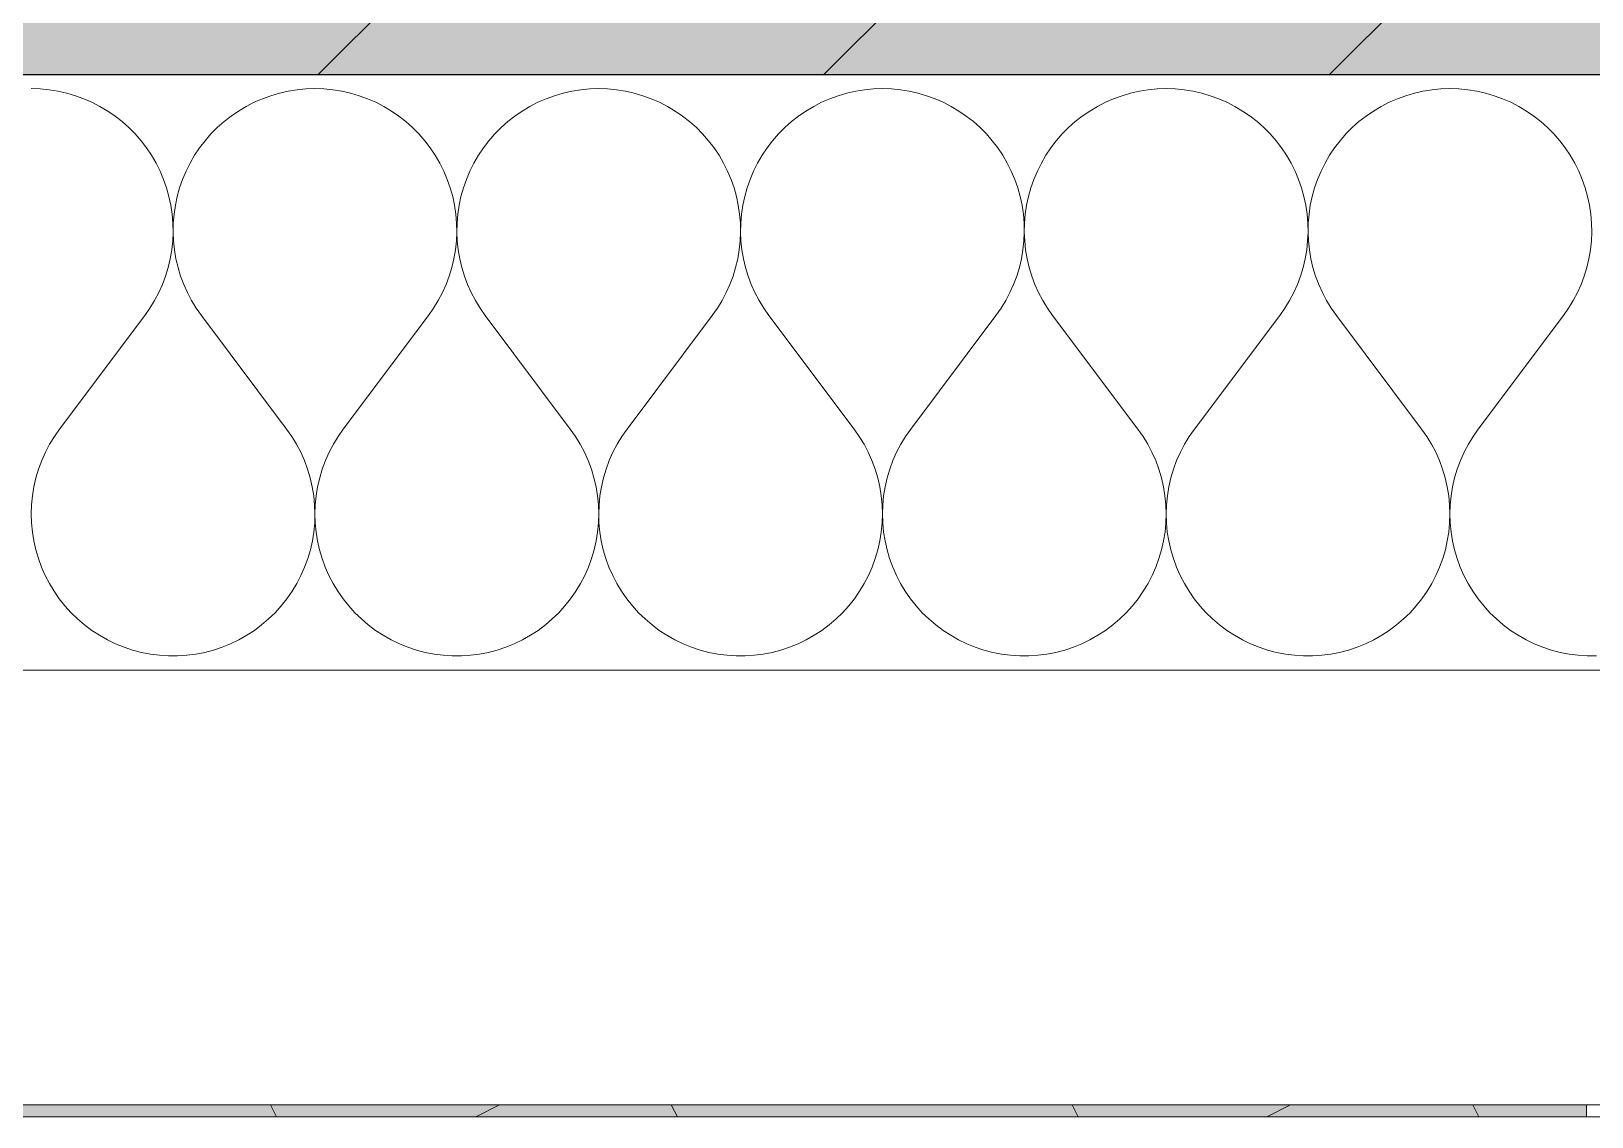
# Model space of a CAD drawing. Header units: metres. Extents: x 101 to 346, y 66 to 213.
# Drawn here: x 125.003 to 125.527, y 84.577 to 84.941 of the extents above; entities that cross this region are included whole.
import ezdxf

# ---------------------------------------------------------------- set-up
doc = ezdxf.new("R2010")
doc.units = ezdxf.units.M
doc.header["$MEASUREMENT"] = 0
doc.linetypes.add('Wipeout_Contour', pattern=[1, 0, -1])
for name, color, linetype in [('10  Fassade', 7, 'Continuous'), ('10  Fassade_Deckschraffur', 7, 'Continuous'), ('10  Fassade_Schnittschraffur', 7, 'Continuous'), ('10  Treppen + Rampen', 7, 'Continuous'), ('10  Wand Massiv', 7, 'Continuous'), ('10  Wand Massiv_Schnittschraffur', 7, 'Continuous')]:
    doc.layers.add(name, color=color, linetype=linetype)

# ---------------------------------------------------------------- blocks, each defined once
blk = doc.blocks.new('*X11', base_point=(96.21547, 47.27398))
at = {"layer": '10  Wand Massiv_Schnittschraffur', "color": 98, "linetype": 'Continuous', "lineweight": 13, "ltscale": 1000, "true_color": 0x000100}
for p, q in [((125.00582, 84.92203), (125.00281, 84.92213)), ((125.00882, 84.92175), (125.00582, 84.92203)), ((125.01179, 84.92127), (125.00882, 84.92175)), ((125.01473, 84.92061), (125.01179, 84.92127)), ((125.01762, 84.91977), (125.01473, 84.92061)), ((125.08612, 84.92061), (125.08323, 84.91977)), ((125.08906, 84.92127), (125.08612, 84.92061)), ((125.09204, 84.92175), (125.08906, 84.92127)), ((125.09504, 84.92203), (125.09204, 84.92175)), ((125.09805, 84.92213), (125.09504, 84.92203)), ((125.10106, 84.92203), (125.09805, 84.92213)), ((125.10406, 84.92175), (125.10106, 84.92203)), ((125.10703, 84.92127), (125.10406, 84.92175)), ((125.10997, 84.92061), (125.10703, 84.92127)), ((125.11286, 84.91977), (125.10997, 84.92061)), ((125.18136, 84.92061), (125.17847, 84.91977)), ((125.1843, 84.92127), (125.18136, 84.92061)), ((125.18727, 84.92175), (125.1843, 84.92127)), ((125.19027, 84.92203), (125.18727, 84.92175)), ((125.19328, 84.92213), (125.19027, 84.92203)), ((125.19629, 84.92203), (125.19328, 84.92213)), ((125.19929, 84.92175), (125.19629, 84.92203)), ((125.20227, 84.92127), (125.19929, 84.92175)), ((125.20521, 84.92061), (125.20227, 84.92127)), ((125.2081, 84.91977), (125.20521, 84.92061)), ((125.2766, 84.92061), (125.27371, 84.91977)), ((125.27954, 84.92127), (125.2766, 84.92061)), ((125.28251, 84.92175), (125.27954, 84.92127)), ((125.28551, 84.92203), (125.28251, 84.92175)), ((125.28852, 84.92213), (125.28551, 84.92203)), ((125.29153, 84.92203), (125.28852, 84.92213)), ((125.29453, 84.92175), (125.29153, 84.92203)), ((125.29751, 84.92127), (125.29453, 84.92175)), ((125.30044, 84.92061), (125.29751, 84.92127)), ((125.30334, 84.91977), (125.30044, 84.92061)), ((125.37184, 84.92061), (125.36895, 84.91977)), ((125.37478, 84.92127), (125.37184, 84.92061)), ((125.37775, 84.92175), (125.37478, 84.92127)), ((125.38075, 84.92203), (125.37775, 84.92175)), ((125.38376, 84.92213), (125.38075, 84.92203)), ((125.38677, 84.92203), (125.38376, 84.92213)), ((125.38977, 84.92175), (125.38677, 84.92203)), ((125.39274, 84.92127), (125.38977, 84.92175)), ((125.39568, 84.92061), (125.39274, 84.92127)), ((125.39857, 84.91977), (125.39568, 84.92061)), ((125.46708, 84.92061), (125.46418, 84.91977)), ((125.47001, 84.92127), (125.46708, 84.92061)), ((125.47299, 84.92175), (125.47001, 84.92127)), ((125.47599, 84.92203), (125.47299, 84.92175)), ((125.479, 84.92213), (125.47599, 84.92203)), ((125.48201, 84.92203), (125.479, 84.92213)), ((125.48501, 84.92175), (125.48201, 84.92203)), ((125.48798, 84.92127), (125.48501, 84.92175)), ((125.49092, 84.92061), (125.48798, 84.92127)), ((125.49381, 84.91977), (125.49092, 84.92061)), ((125.02045, 84.91874), (125.01762, 84.91977)), ((125.02321, 84.91754), (125.02045, 84.91874)), ((125.02589, 84.91616), (125.02321, 84.91754)), ((125.02848, 84.91462), (125.02589, 84.91616)), ((125.07496, 84.91616), (125.07237, 84.91462)), ((125.07764, 84.91754), (125.07496, 84.91616)), ((125.0804, 84.91874), (125.07764, 84.91754)), ((125.08323, 84.91977), (125.0804, 84.91874)), ((125.11569, 84.91874), (125.11286, 84.91977)), ((125.11845, 84.91754), (125.11569, 84.91874)), ((125.12113, 84.91616), (125.11845, 84.91754)), ((125.12372, 84.91462), (125.12113, 84.91616)), ((125.1702, 84.91616), (125.16761, 84.91462)), ((125.17288, 84.91754), (125.1702, 84.91616)), ((125.17564, 84.91874), (125.17288, 84.91754)), ((125.17847, 84.91977), (125.17564, 84.91874)), ((125.21093, 84.91874), (125.2081, 84.91977)), ((125.21369, 84.91754), (125.21093, 84.91874)), ((125.21637, 84.91616), (125.21369, 84.91754)), ((125.21896, 84.91462), (125.21637, 84.91616)), ((125.26544, 84.91616), (125.26285, 84.91462)), ((125.26812, 84.91754), (125.26544, 84.91616)), ((125.27088, 84.91874), (125.26812, 84.91754)), ((125.27371, 84.91977), (125.27088, 84.91874)), ((125.30617, 84.91874), (125.30334, 84.91977)), ((125.30893, 84.91754), (125.30617, 84.91874)), ((125.31161, 84.91616), (125.30893, 84.91754)), ((125.31419, 84.91462), (125.31161, 84.91616)), ((125.36067, 84.91616), (125.35809, 84.91462)), ((125.36335, 84.91754), (125.36067, 84.91616)), ((125.36612, 84.91874), (125.36335, 84.91754)), ((125.36895, 84.91977), (125.36612, 84.91874)), ((125.40141, 84.91874), (125.39857, 84.91977)), ((125.40417, 84.91754), (125.40141, 84.91874)), ((125.40685, 84.91616), (125.40417, 84.91754)), ((125.40943, 84.91462), (125.40685, 84.91616)), ((125.45591, 84.91616), (125.45333, 84.91462)), ((125.45859, 84.91754), (125.45591, 84.91616)), ((125.46135, 84.91874), (125.45859, 84.91754)), ((125.46418, 84.91977), (125.46135, 84.91874)), ((125.49664, 84.91874), (125.49381, 84.91977)), ((125.4994, 84.91754), (125.49664, 84.91874)), ((125.50208, 84.91616), (125.4994, 84.91754)), ((125.50467, 84.91462), (125.50208, 84.91616)), ((125.03096, 84.91291), (125.02848, 84.91462)), ((125.03334, 84.91106), (125.03096, 84.91291)), ((125.03559, 84.90905), (125.03334, 84.91106)), ((125.06752, 84.91106), (125.06527, 84.90905)), ((125.06989, 84.91291), (125.06752, 84.91106)), ((125.07237, 84.91462), (125.06989, 84.91291)), ((125.1262, 84.91291), (125.12372, 84.91462)), ((125.12857, 84.91106), (125.1262, 84.91291)), ((125.13082, 84.90905), (125.12857, 84.91106)), ((125.16276, 84.91106), (125.16051, 84.90905)), ((125.16513, 84.91291), (125.16276, 84.91106)), ((125.16761, 84.91462), (125.16513, 84.91291)), ((125.22144, 84.91291), (125.21896, 84.91462)), ((125.22381, 84.91106), (125.22144, 84.91291)), ((125.22606, 84.90905), (125.22381, 84.91106)), ((125.25799, 84.91106), (125.25574, 84.90905)), ((125.26037, 84.91291), (125.25799, 84.91106)), ((125.26285, 84.91462), (125.26037, 84.91291)), ((125.31668, 84.91291), (125.31419, 84.91462)), ((125.31905, 84.91106), (125.31668, 84.91291)), ((125.3213, 84.90905), (125.31905, 84.91106)), ((125.35323, 84.91106), (125.35098, 84.90905)), ((125.3556, 84.91291), (125.35323, 84.91106)), ((125.35809, 84.91462), (125.3556, 84.91291)), ((125.41192, 84.91291), (125.40943, 84.91462)), ((125.41429, 84.91106), (125.41192, 84.91291)), ((125.41654, 84.90905), (125.41429, 84.91106)), ((125.44847, 84.91106), (125.44622, 84.90905)), ((125.45084, 84.91291), (125.44847, 84.91106)), ((125.45333, 84.91462), (125.45084, 84.91291)), ((125.50715, 84.91291), (125.50467, 84.91462)), ((125.50953, 84.91106), (125.50715, 84.91291)), ((125.51178, 84.90905), (125.50953, 84.91106)), ((125.0377, 84.90691), (125.03559, 84.90905)), ((125.03968, 84.90464), (125.0377, 84.90691)), ((125.04151, 84.90225), (125.03968, 84.90464)), ((125.06117, 84.90464), (125.05934, 84.90225)), ((125.06315, 84.90691), (125.06117, 84.90464)), ((125.06527, 84.90905), (125.06315, 84.90691)), ((125.13294, 84.90691), (125.13082, 84.90905)), ((125.13492, 84.90464), (125.13294, 84.90691)), ((125.13675, 84.90225), (125.13492, 84.90464)), ((125.15641, 84.90464), (125.15458, 84.90225)), ((125.15839, 84.90691), (125.15641, 84.90464)), ((125.16051, 84.90905), (125.15839, 84.90691)), ((125.22818, 84.90691), (125.22606, 84.90905)), ((125.23016, 84.90464), (125.22818, 84.90691)), ((125.23199, 84.90225), (125.23016, 84.90464)), ((125.25165, 84.90464), (125.24982, 84.90225)), ((125.25363, 84.90691), (125.25165, 84.90464)), ((125.25574, 84.90905), (125.25363, 84.90691)), ((125.32342, 84.90691), (125.3213, 84.90905)), ((125.3254, 84.90464), (125.32342, 84.90691)), ((125.32723, 84.90225), (125.3254, 84.90464)), ((125.34689, 84.90464), (125.34505, 84.90225)), ((125.34886, 84.90691), (125.34689, 84.90464)), ((125.35098, 84.90905), (125.34886, 84.90691)), ((125.41866, 84.90691), (125.41654, 84.90905)), ((125.42063, 84.90464), (125.41866, 84.90691)), ((125.42247, 84.90225), (125.42063, 84.90464)), ((125.44212, 84.90464), (125.44029, 84.90225)), ((125.4441, 84.90691), (125.44212, 84.90464)), ((125.44622, 84.90905), (125.4441, 84.90691)), ((125.51389, 84.90691), (125.51178, 84.90905)), ((125.51587, 84.90464), (125.51389, 84.90691)), ((125.5177, 84.90225), (125.51587, 84.90464)), ((125.04319, 84.89975), (125.04151, 84.90225)), ((125.0447, 84.89714), (125.04319, 84.89975)), ((125.05766, 84.89975), (125.05615, 84.89714)), ((125.05934, 84.90225), (125.05766, 84.89975)), ((125.13843, 84.89975), (125.13675, 84.90225)), ((125.13994, 84.89714), (125.13843, 84.89975)), ((125.1529, 84.89975), (125.15139, 84.89714)), ((125.15458, 84.90225), (125.1529, 84.89975)), ((125.23367, 84.89975), (125.23199, 84.90225)), ((125.23518, 84.89714), (125.23367, 84.89975)), ((125.24814, 84.89975), (125.24663, 84.89714)), ((125.24982, 84.90225), (125.24814, 84.89975)), ((125.3289, 84.89975), (125.32723, 84.90225)), ((125.33042, 84.89714), (125.3289, 84.89975)), ((125.34338, 84.89975), (125.34186, 84.89714)), ((125.34505, 84.90225), (125.34338, 84.89975)), ((125.42414, 84.89975), (125.42247, 84.90225)), ((125.42566, 84.89714), (125.42414, 84.89975)), ((125.43862, 84.89975), (125.4371, 84.89714)), ((125.44029, 84.90225), (125.43862, 84.89975)), ((125.51938, 84.89975), (125.5177, 84.90225)), ((125.5209, 84.89714), (125.51938, 84.89975)), ((125.04605, 84.89445), (125.0447, 84.89714)), ((125.04723, 84.89167), (125.04605, 84.89445)), ((125.0548, 84.89445), (125.05363, 84.89167)), ((125.05615, 84.89714), (125.0548, 84.89445)), ((125.14129, 84.89445), (125.13994, 84.89714)), ((125.14246, 84.89167), (125.14129, 84.89445)), ((125.15004, 84.89445), (125.14887, 84.89167)), ((125.15139, 84.89714), (125.15004, 84.89445)), ((125.23653, 84.89445), (125.23518, 84.89714)), ((125.2377, 84.89167), (125.23653, 84.89445)), ((125.24528, 84.89445), (125.2441, 84.89167)), ((125.24663, 84.89714), (125.24528, 84.89445)), ((125.33177, 84.89445), (125.33042, 84.89714)), ((125.33294, 84.89167), (125.33177, 84.89445)), ((125.34052, 84.89445), (125.33934, 84.89167)), ((125.34186, 84.89714), (125.34052, 84.89445)), ((125.427, 84.89445), (125.42566, 84.89714)), ((125.42818, 84.89167), (125.427, 84.89445)), ((125.43575, 84.89445), (125.43458, 84.89167)), ((125.4371, 84.89714), (125.43575, 84.89445)), ((125.52224, 84.89445), (125.5209, 84.89714)), ((125.52342, 84.89167), (125.52224, 84.89445)), ((125.04822, 84.88883), (125.04723, 84.89167)), ((125.04904, 84.88593), (125.04822, 84.88883)), ((125.05263, 84.88883), (125.05182, 84.88593)), ((125.05363, 84.89167), (125.05263, 84.88883)), ((125.14346, 84.88883), (125.14246, 84.89167)), ((125.14427, 84.88593), (125.14346, 84.88883)), ((125.14787, 84.88883), (125.14706, 84.88593)), ((125.14887, 84.89167), (125.14787, 84.88883)), ((125.2387, 84.88883), (125.2377, 84.89167)), ((125.23951, 84.88593), (125.2387, 84.88883)), ((125.24311, 84.88883), (125.24229, 84.88593)), ((125.2441, 84.89167), (125.24311, 84.88883)), ((125.33394, 84.88883), (125.33294, 84.89167)), ((125.33475, 84.88593), (125.33394, 84.88883)), ((125.33835, 84.88883), (125.33753, 84.88593)), ((125.33934, 84.89167), (125.33835, 84.88883)), ((125.42917, 84.88883), (125.42818, 84.89167)), ((125.42999, 84.88593), (125.42917, 84.88883)), ((125.43358, 84.88883), (125.43277, 84.88593)), ((125.43458, 84.89167), (125.43358, 84.88883)), ((125.52441, 84.88883), (125.52342, 84.89167)), ((125.52523, 84.88593), (125.52441, 84.88883)), ((125.04967, 84.88299), (125.04904, 84.88593)), ((125.05182, 84.88593), (125.05119, 84.88299)), ((125.1449, 84.88299), (125.14427, 84.88593)), ((125.14706, 84.88593), (125.14643, 84.88299)), ((125.24014, 84.88299), (125.23951, 84.88593)), ((125.24229, 84.88593), (125.24166, 84.88299)), ((125.33538, 84.88299), (125.33475, 84.88593)), ((125.33753, 84.88593), (125.3369, 84.88299)), ((125.43062, 84.88299), (125.42999, 84.88593)), ((125.43277, 84.88593), (125.43214, 84.88299)), ((125.52586, 84.88299), (125.52523, 84.88593)), ((125.05011, 84.88001), (125.04967, 84.88299)), ((125.05036, 84.87701), (125.05011, 84.88001)), ((125.05075, 84.88001), (125.05049, 84.87701)), ((125.05119, 84.88299), (125.05075, 84.88001)), ((125.14535, 84.88001), (125.1449, 84.88299)), ((125.1456, 84.87701), (125.14535, 84.88001)), ((125.14598, 84.88001), (125.14573, 84.87701)), ((125.14643, 84.88299), (125.14598, 84.88001)), ((125.24058, 84.88001), (125.24014, 84.88299)), ((125.24084, 84.87701), (125.24058, 84.88001)), ((125.24122, 84.88001), (125.24097, 84.87701)), ((125.24166, 84.88299), (125.24122, 84.88001)), ((125.33582, 84.88001), (125.33538, 84.88299)), ((125.33608, 84.87701), (125.33582, 84.88001)), ((125.33646, 84.88001), (125.33621, 84.87701)), ((125.3369, 84.88299), (125.33646, 84.88001)), ((125.43106, 84.88001), (125.43062, 84.88299)), ((125.43131, 84.87701), (125.43106, 84.88001)), ((125.4317, 84.88001), (125.43144, 84.87701)), ((125.43214, 84.88299), (125.4317, 84.88001)), ((125.5263, 84.88001), (125.52586, 84.88299)), ((125.52655, 84.87701), (125.5263, 84.88001)), ((125.0503, 84.87098), (125.05042, 84.87399)), ((125.05042, 84.87399), (125.05036, 84.87701)), ((125.05049, 84.87701), (125.05043, 84.87399)), ((125.05043, 84.87399), (125.05056, 84.87098)), ((125.14553, 84.87098), (125.14566, 84.87399)), ((125.14566, 84.87399), (125.1456, 84.87701)), ((125.14573, 84.87701), (125.14567, 84.87399)), ((125.14567, 84.87399), (125.1458, 84.87098)), ((125.24077, 84.87098), (125.2409, 84.87399)), ((125.2409, 84.87399), (125.24084, 84.87701)), ((125.24097, 84.87701), (125.24091, 84.87399)), ((125.24091, 84.87399), (125.24103, 84.87098)), ((125.33601, 84.87098), (125.33614, 84.87399)), ((125.33614, 84.87399), (125.33608, 84.87701)), ((125.33621, 84.87701), (125.33614, 84.87399)), ((125.33614, 84.87399), (125.33627, 84.87098)), ((125.43125, 84.87098), (125.43138, 84.87399)), ((125.43138, 84.87399), (125.43131, 84.87701)), ((125.43144, 84.87701), (125.43138, 84.87399)), ((125.43138, 84.87399), (125.43151, 84.87098)), ((125.52649, 84.87098), (125.52661, 84.87399)), ((125.52661, 84.87399), (125.52655, 84.87701)), ((125.04947, 84.86502), (125.04998, 84.86799)), ((125.04998, 84.86799), (125.0503, 84.87098)), ((125.05056, 84.87098), (125.05088, 84.86799)), ((125.05088, 84.86799), (125.05138, 84.86502)), ((125.14471, 84.86502), (125.14522, 84.86799)), ((125.14522, 84.86799), (125.14553, 84.87098)), ((125.1458, 84.87098), (125.14611, 84.86799)), ((125.14611, 84.86799), (125.14662, 84.86502)), ((125.23995, 84.86502), (125.24045, 84.86799)), ((125.24045, 84.86799), (125.24077, 84.87098)), ((125.24103, 84.87098), (125.24135, 84.86799)), ((125.24135, 84.86799), (125.24186, 84.86502)), ((125.33519, 84.86502), (125.33569, 84.86799)), ((125.33569, 84.86799), (125.33601, 84.87098)), ((125.33627, 84.87098), (125.33659, 84.86799)), ((125.33659, 84.86799), (125.3371, 84.86502)), ((125.43042, 84.86502), (125.43093, 84.86799)), ((125.43093, 84.86799), (125.43125, 84.87098)), ((125.43151, 84.87098), (125.43183, 84.86799)), ((125.43183, 84.86799), (125.43233, 84.86502)), ((125.52566, 84.86502), (125.52617, 84.86799)), ((125.52617, 84.86799), (125.52649, 84.87098)), ((125.04878, 84.86209), (125.04947, 84.86502)), ((125.05138, 84.86502), (125.05208, 84.86209)), ((125.14402, 84.86209), (125.14471, 84.86502)), ((125.14662, 84.86502), (125.14731, 84.86209)), ((125.23925, 84.86209), (125.23995, 84.86502)), ((125.24186, 84.86502), (125.24255, 84.86209)), ((125.33449, 84.86209), (125.33519, 84.86502)), ((125.3371, 84.86502), (125.33779, 84.86209)), ((125.42973, 84.86209), (125.43042, 84.86502)), ((125.43233, 84.86502), (125.43303, 84.86209)), ((125.52497, 84.86209), (125.52566, 84.86502)), ((125.04684, 84.85639), (125.0479, 84.85921)), ((125.0479, 84.85921), (125.04878, 84.86209)), ((125.05208, 84.86209), (125.05295, 84.85921)), ((125.05295, 84.85921), (125.05401, 84.85639)), ((125.14208, 84.85639), (125.14314, 84.85921)), ((125.14314, 84.85921), (125.14402, 84.86209)), ((125.14731, 84.86209), (125.14819, 84.85921)), ((125.14819, 84.85921), (125.14925, 84.85639)), ((125.23732, 84.85639), (125.23838, 84.85921)), ((125.23838, 84.85921), (125.23925, 84.86209)), ((125.24255, 84.86209), (125.24343, 84.85921)), ((125.24343, 84.85921), (125.24449, 84.85639)), ((125.33256, 84.85639), (125.33362, 84.85921)), ((125.33362, 84.85921), (125.33449, 84.86209)), ((125.33779, 84.86209), (125.33867, 84.85921)), ((125.33867, 84.85921), (125.33972, 84.85639)), ((125.4278, 84.85639), (125.42885, 84.85921)), ((125.42885, 84.85921), (125.42973, 84.86209)), ((125.43303, 84.86209), (125.43391, 84.85921)), ((125.43391, 84.85921), (125.43496, 84.85639)), ((125.52303, 84.85639), (125.52409, 84.85921)), ((125.52409, 84.85921), (125.52497, 84.86209)), ((125.0442, 84.85097), (125.04561, 84.85364)), ((125.04561, 84.85364), (125.04684, 84.85639)), ((125.05401, 84.85639), (125.05524, 84.85364)), ((125.05524, 84.85364), (125.05665, 84.85097)), ((125.13944, 84.85097), (125.14085, 84.85364)), ((125.14085, 84.85364), (125.14208, 84.85639)), ((125.14925, 84.85639), (125.15048, 84.85364)), ((125.15048, 84.85364), (125.15189, 84.85097)), ((125.23468, 84.85097), (125.23609, 84.85364)), ((125.23609, 84.85364), (125.23732, 84.85639)), ((125.24449, 84.85639), (125.24572, 84.85364)), ((125.24572, 84.85364), (125.24713, 84.85097)), ((125.32992, 84.85097), (125.33132, 84.85364)), ((125.33132, 84.85364), (125.33256, 84.85639)), ((125.33972, 84.85639), (125.34096, 84.85364)), ((125.34096, 84.85364), (125.34236, 84.85097)), ((125.42516, 84.85097), (125.42656, 84.85364)), ((125.42656, 84.85364), (125.4278, 84.85639)), ((125.43496, 84.85639), (125.4362, 84.85364)), ((125.4362, 84.85364), (125.4376, 84.85097)), ((125.52039, 84.85097), (125.5218, 84.85364)), ((125.5218, 84.85364), (125.52303, 84.85639)), ((125.0409, 84.84594), (125.04263, 84.8484)), ((125.04263, 84.8484), (125.0442, 84.85097)), ((125.05665, 84.85097), (125.05822, 84.8484)), ((125.05822, 84.8484), (125.05995, 84.84594)), ((125.13614, 84.84594), (125.13787, 84.8484)), ((125.13787, 84.8484), (125.13944, 84.85097)), ((125.15189, 84.85097), (125.15346, 84.8484)), ((125.15346, 84.8484), (125.15519, 84.84594)), ((125.23138, 84.84594), (125.23311, 84.8484)), ((125.23311, 84.8484), (125.23468, 84.85097)), ((125.24713, 84.85097), (125.2487, 84.8484)), ((125.2487, 84.8484), (125.25043, 84.84594)), ((125.32662, 84.84594), (125.32835, 84.8484)), ((125.32835, 84.8484), (125.32992, 84.85097)), ((125.34236, 84.85097), (125.34393, 84.8484)), ((125.34393, 84.8484), (125.34566, 84.84594)), ((125.42186, 84.84594), (125.42359, 84.8484)), ((125.42359, 84.8484), (125.42516, 84.85097)), ((125.4376, 84.85097), (125.43917, 84.8484)), ((125.43917, 84.8484), (125.4409, 84.84594)), ((125.51709, 84.84594), (125.51882, 84.8484)), ((125.51882, 84.8484), (125.52039, 84.85097)), ((125.01233, 84.80784), (125.0409, 84.84594)), ((125.08852, 84.80784), (125.05995, 84.84594)), ((125.10757, 84.80784), (125.13614, 84.84594)), ((125.18376, 84.80784), (125.15519, 84.84594)), ((125.20281, 84.80784), (125.23138, 84.84594)), ((125.279, 84.80784), (125.25043, 84.84594)), ((125.29805, 84.80784), (125.32662, 84.84594)), ((125.37424, 84.80784), (125.34566, 84.84594)), ((125.39328, 84.80784), (125.42186, 84.84594)), ((125.46947, 84.80784), (125.4409, 84.84594)), ((125.48852, 84.80784), (125.51709, 84.84594)), ((125.01058, 84.80534), (125.00899, 84.80273)), ((125.01233, 84.80784), (125.01058, 84.80534)), ((125.09028, 84.80534), (125.08852, 84.80784)), ((125.09187, 84.80273), (125.09028, 84.80534)), ((125.10582, 84.80534), (125.10423, 84.80273)), ((125.10757, 84.80784), (125.10582, 84.80534)), ((125.18551, 84.80534), (125.18376, 84.80784)), ((125.1871, 84.80273), (125.18551, 84.80534)), ((125.20105, 84.80534), (125.19946, 84.80273)), ((125.20281, 84.80784), (125.20105, 84.80534)), ((125.28075, 84.80534), (125.279, 84.80784)), ((125.28234, 84.80273), (125.28075, 84.80534)), ((125.29629, 84.80534), (125.2947, 84.80273)), ((125.29805, 84.80784), (125.29629, 84.80534)), ((125.37599, 84.80534), (125.37424, 84.80784)), ((125.37758, 84.80273), (125.37599, 84.80534)), ((125.39153, 84.80534), (125.38994, 84.80273)), ((125.39328, 84.80784), (125.39153, 84.80534)), ((125.47123, 84.80534), (125.46947, 84.80784)), ((125.47282, 84.80273), (125.47123, 84.80534)), ((125.48677, 84.80534), (125.48518, 84.80273)), ((125.48852, 84.80784), (125.48677, 84.80534)), ((125.00757, 84.80003), (125.00633, 84.79723)), ((125.00899, 84.80273), (125.00757, 84.80003)), ((125.09329, 84.80003), (125.09187, 84.80273)), ((125.09453, 84.79723), (125.09329, 84.80003)), ((125.10281, 84.80003), (125.10156, 84.79723)), ((125.10423, 84.80273), (125.10281, 84.80003)), ((125.18852, 84.80003), (125.1871, 84.80273)), ((125.18977, 84.79723), (125.18852, 84.80003)), ((125.19804, 84.80003), (125.1968, 84.79723)), ((125.19946, 84.80273), (125.19804, 84.80003)), ((125.28376, 84.80003), (125.28234, 84.80273)), ((125.285, 84.79723), (125.28376, 84.80003)), ((125.29328, 84.80003), (125.29204, 84.79723)), ((125.2947, 84.80273), (125.29328, 84.80003)), ((125.379, 84.80003), (125.37758, 84.80273)), ((125.38024, 84.79723), (125.379, 84.80003)), ((125.38852, 84.80003), (125.38728, 84.79723)), ((125.38994, 84.80273), (125.38852, 84.80003)), ((125.47424, 84.80003), (125.47282, 84.80273)), ((125.47548, 84.79723), (125.47424, 84.80003)), ((125.48376, 84.80003), (125.48252, 84.79723)), ((125.48518, 84.80273), (125.48376, 84.80003)), ((125.00526, 84.79437), (125.00439, 84.79144)), ((125.00633, 84.79723), (125.00526, 84.79437)), ((125.09559, 84.79437), (125.09453, 84.79723)), ((125.09646, 84.79144), (125.09559, 84.79437)), ((125.1005, 84.79437), (125.09963, 84.79144)), ((125.10156, 84.79723), (125.1005, 84.79437)), ((125.19083, 84.79437), (125.18977, 84.79723)), ((125.1917, 84.79144), (125.19083, 84.79437)), ((125.19574, 84.79437), (125.19487, 84.79144)), ((125.1968, 84.79723), (125.19574, 84.79437)), ((125.28607, 84.79437), (125.285, 84.79723)), ((125.28694, 84.79144), (125.28607, 84.79437)), ((125.29098, 84.79437), (125.2901, 84.79144)), ((125.29204, 84.79723), (125.29098, 84.79437)), ((125.3813, 84.79437), (125.38024, 84.79723)), ((125.38218, 84.79144), (125.3813, 84.79437)), ((125.38622, 84.79437), (125.38534, 84.79144)), ((125.38728, 84.79723), (125.38622, 84.79437)), ((125.47654, 84.79437), (125.47548, 84.79723)), ((125.47742, 84.79144), (125.47654, 84.79437)), ((125.48145, 84.79437), (125.48058, 84.79144)), ((125.48252, 84.79723), (125.48145, 84.79437)), ((125.00439, 84.79144), (125.0037, 84.78846)), ((125.09715, 84.78846), (125.09646, 84.79144)), ((125.09963, 84.79144), (125.09894, 84.78846)), ((125.19239, 84.78846), (125.1917, 84.79144)), ((125.19487, 84.79144), (125.19418, 84.78846)), ((125.28763, 84.78846), (125.28694, 84.79144)), ((125.2901, 84.79144), (125.28942, 84.78846)), ((125.38286, 84.78846), (125.38218, 84.79144)), ((125.38534, 84.79144), (125.38466, 84.78846)), ((125.4781, 84.78846), (125.47742, 84.79144)), ((125.48058, 84.79144), (125.47989, 84.78846)), ((125.00321, 84.78545), (125.00291, 84.78241)), ((125.0037, 84.78846), (125.00321, 84.78545)), ((125.09764, 84.78545), (125.09715, 84.78846)), ((125.09794, 84.78241), (125.09764, 84.78545)), ((125.09845, 84.78545), (125.09815, 84.78241)), ((125.09894, 84.78846), (125.09845, 84.78545)), ((125.19288, 84.78545), (125.19239, 84.78846)), ((125.19318, 84.78241), (125.19288, 84.78545)), ((125.19369, 84.78545), (125.19339, 84.78241)), ((125.19418, 84.78846), (125.19369, 84.78545)), ((125.28812, 84.78545), (125.28763, 84.78846)), ((125.28842, 84.78241), (125.28812, 84.78545)), ((125.28892, 84.78545), (125.28863, 84.78241)), ((125.28942, 84.78846), (125.28892, 84.78545)), ((125.38336, 84.78545), (125.38286, 84.78846)), ((125.38366, 84.78241), (125.38336, 84.78545)), ((125.38416, 84.78545), (125.38386, 84.78241)), ((125.38466, 84.78846), (125.38416, 84.78545)), ((125.4786, 84.78545), (125.4781, 84.78846)), ((125.4789, 84.78241), (125.4786, 84.78545)), ((125.4794, 84.78545), (125.4791, 84.78241)), ((125.47989, 84.78846), (125.4794, 84.78545)), ((125.00291, 84.78241), (125.00281, 84.77935)), ((125.00281, 84.77935), (125.0029, 84.7763)), ((125.09805, 84.77935), (125.09794, 84.78241)), ((125.09795, 84.7763), (125.09805, 84.77935)), ((125.09815, 84.78241), (125.09805, 84.77935)), ((125.09805, 84.77935), (125.09814, 84.7763)), ((125.19328, 84.77935), (125.19318, 84.78241)), ((125.19319, 84.7763), (125.19328, 84.77935)), ((125.19339, 84.78241), (125.19328, 84.77935)), ((125.19328, 84.77935), (125.19338, 84.7763)), ((125.28852, 84.77935), (125.28842, 84.78241)), ((125.28843, 84.7763), (125.28852, 84.77935)), ((125.28863, 84.78241), (125.28852, 84.77935)), ((125.28852, 84.77935), (125.28862, 84.7763)), ((125.38376, 84.77935), (125.38366, 84.78241)), ((125.38367, 84.7763), (125.38376, 84.77935)), ((125.38386, 84.78241), (125.38376, 84.77935)), ((125.38376, 84.77935), (125.38385, 84.7763)), ((125.479, 84.77935), (125.4789, 84.78241)), ((125.47891, 84.7763), (125.479, 84.77935)), ((125.4791, 84.78241), (125.479, 84.77935)), ((125.479, 84.77935), (125.47909, 84.7763)), ((125.0029, 84.7763), (125.00319, 84.77326)), ((125.09766, 84.77326), (125.09795, 84.7763)), ((125.09814, 84.7763), (125.09843, 84.77326)), ((125.1929, 84.77326), (125.19319, 84.7763)), ((125.19338, 84.7763), (125.19367, 84.77326)), ((125.28814, 84.77326), (125.28843, 84.7763)), ((125.28862, 84.7763), (125.2889, 84.77326)), ((125.38338, 84.77326), (125.38367, 84.7763)), ((125.38385, 84.7763), (125.38414, 84.77326)), ((125.47862, 84.77326), (125.47891, 84.7763)), ((125.47909, 84.7763), (125.47938, 84.77326)), ((125.00319, 84.77326), (125.00367, 84.77024)), ((125.00367, 84.77024), (125.00435, 84.76726)), ((125.09651, 84.76726), (125.09718, 84.77024)), ((125.09718, 84.77024), (125.09766, 84.77326)), ((125.09843, 84.77326), (125.09891, 84.77024)), ((125.09891, 84.77024), (125.09959, 84.76726)), ((125.19174, 84.76726), (125.19242, 84.77024)), ((125.19242, 84.77024), (125.1929, 84.77326)), ((125.19367, 84.77326), (125.19415, 84.77024)), ((125.19415, 84.77024), (125.19482, 84.76726)), ((125.28698, 84.76726), (125.28766, 84.77024)), ((125.28766, 84.77024), (125.28814, 84.77326)), ((125.2889, 84.77326), (125.28939, 84.77024)), ((125.28939, 84.77024), (125.29006, 84.76726)), ((125.38222, 84.76726), (125.3829, 84.77024)), ((125.3829, 84.77024), (125.38338, 84.77326)), ((125.38414, 84.77326), (125.38462, 84.77024)), ((125.38462, 84.77024), (125.3853, 84.76726)), ((125.47746, 84.76726), (125.47813, 84.77024)), ((125.47813, 84.77024), (125.47862, 84.77326)), ((125.47938, 84.77326), (125.47986, 84.77024)), ((125.47986, 84.77024), (125.48054, 84.76726)), ((125.00435, 84.76726), (125.00521, 84.76433)), ((125.00521, 84.76433), (125.00627, 84.76146)), ((125.09459, 84.76146), (125.09564, 84.76433)), ((125.09564, 84.76433), (125.09651, 84.76726)), ((125.09959, 84.76726), (125.10045, 84.76433)), ((125.10045, 84.76433), (125.1015, 84.76146)), ((125.18983, 84.76146), (125.19088, 84.76433)), ((125.19088, 84.76433), (125.19174, 84.76726)), ((125.19482, 84.76726), (125.19569, 84.76433)), ((125.19569, 84.76433), (125.19674, 84.76146)), ((125.28506, 84.76146), (125.28612, 84.76433)), ((125.28612, 84.76433), (125.28698, 84.76726)), ((125.29006, 84.76726), (125.29093, 84.76433)), ((125.29093, 84.76433), (125.29198, 84.76146)), ((125.3803, 84.76146), (125.38135, 84.76433)), ((125.38135, 84.76433), (125.38222, 84.76726)), ((125.3853, 84.76726), (125.38617, 84.76433)), ((125.38617, 84.76433), (125.38722, 84.76146)), ((125.47554, 84.76146), (125.47659, 84.76433)), ((125.47659, 84.76433), (125.47746, 84.76726)), ((125.48054, 84.76726), (125.4814, 84.76433)), ((125.4814, 84.76433), (125.48246, 84.76146)), ((125.00627, 84.76146), (125.0075, 84.75866)), ((125.0075, 84.75866), (125.00891, 84.75595)), ((125.09194, 84.75595), (125.09335, 84.75866)), ((125.09335, 84.75866), (125.09459, 84.76146)), ((125.1015, 84.76146), (125.10274, 84.75866)), ((125.10274, 84.75866), (125.10415, 84.75595)), ((125.18718, 84.75595), (125.18859, 84.75866)), ((125.18859, 84.75866), (125.18983, 84.76146)), ((125.19674, 84.76146), (125.19798, 84.75866)), ((125.19798, 84.75866), (125.19939, 84.75595)), ((125.28242, 84.75595), (125.28383, 84.75866)), ((125.28383, 84.75866), (125.28506, 84.76146)), ((125.29198, 84.76146), (125.29321, 84.75866)), ((125.29321, 84.75866), (125.29462, 84.75595)), ((125.37766, 84.75595), (125.37907, 84.75866)), ((125.37907, 84.75866), (125.3803, 84.76146)), ((125.38722, 84.76146), (125.38845, 84.75866)), ((125.38845, 84.75866), (125.38986, 84.75595)), ((125.4729, 84.75595), (125.47431, 84.75866)), ((125.47431, 84.75866), (125.47554, 84.76146)), ((125.48246, 84.76146), (125.48369, 84.75866)), ((125.48369, 84.75866), (125.4851, 84.75595)), ((125.00891, 84.75595), (125.01049, 84.75334)), ((125.01049, 84.75334), (125.01224, 84.75083)), ((125.08862, 84.75083), (125.09036, 84.75334)), ((125.09036, 84.75334), (125.09194, 84.75595)), ((125.10415, 84.75595), (125.10573, 84.75334)), ((125.10573, 84.75334), (125.10747, 84.75083)), ((125.18386, 84.75083), (125.1856, 84.75334)), ((125.1856, 84.75334), (125.18718, 84.75595)), ((125.19939, 84.75595), (125.20097, 84.75334)), ((125.20097, 84.75334), (125.20271, 84.75083)), ((125.27909, 84.75083), (125.28084, 84.75334)), ((125.28084, 84.75334), (125.28242, 84.75595)), ((125.29462, 84.75595), (125.2962, 84.75334)), ((125.2962, 84.75334), (125.29795, 84.75083)), ((125.37433, 84.75083), (125.37608, 84.75334)), ((125.37608, 84.75334), (125.37766, 84.75595)), ((125.38986, 84.75595), (125.39144, 84.75334)), ((125.39144, 84.75334), (125.39319, 84.75083)), ((125.46957, 84.75083), (125.47132, 84.75334)), ((125.47132, 84.75334), (125.4729, 84.75595)), ((125.4851, 84.75595), (125.48668, 84.75334)), ((125.48668, 84.75334), (125.48843, 84.75083)), ((125.01224, 84.75083), (125.01414, 84.74844)), ((125.01414, 84.74844), (125.01619, 84.74617)), ((125.08466, 84.74617), (125.08671, 84.74844)), ((125.08671, 84.74844), (125.08862, 84.75083)), ((125.10747, 84.75083), (125.10938, 84.74844)), ((125.10938, 84.74844), (125.11143, 84.74617)), ((125.1799, 84.74617), (125.18195, 84.74844)), ((125.18195, 84.74844), (125.18386, 84.75083)), ((125.20271, 84.75083), (125.20462, 84.74844)), ((125.20462, 84.74844), (125.20667, 84.74617)), ((125.27514, 84.74617), (125.27719, 84.74844)), ((125.27719, 84.74844), (125.27909, 84.75083)), ((125.29795, 84.75083), (125.29985, 84.74844)), ((125.29985, 84.74844), (125.30191, 84.74617)), ((125.37038, 84.74617), (125.37243, 84.74844)), ((125.37243, 84.74844), (125.37433, 84.75083)), ((125.39319, 84.75083), (125.39509, 84.74844)), ((125.39509, 84.74844), (125.39714, 84.74617)), ((125.46561, 84.74617), (125.46767, 84.74844)), ((125.46767, 84.74844), (125.46957, 84.75083)), ((125.48843, 84.75083), (125.49033, 84.74844)), ((125.49033, 84.74844), (125.49238, 84.74617)), ((125.01619, 84.74617), (125.01838, 84.74405)), ((125.01838, 84.74405), (125.02071, 84.74206)), ((125.02071, 84.74206), (125.02316, 84.74023)), ((125.0777, 84.74023), (125.08014, 84.74206)), ((125.08014, 84.74206), (125.08247, 84.74405)), ((125.08247, 84.74405), (125.08466, 84.74617)), ((125.11143, 84.74617), (125.11362, 84.74405)), ((125.11362, 84.74405), (125.11595, 84.74206)), ((125.11595, 84.74206), (125.1184, 84.74023)), ((125.17293, 84.74023), (125.17538, 84.74206)), ((125.17538, 84.74206), (125.17771, 84.74405)), ((125.17771, 84.74405), (125.1799, 84.74617)), ((125.20667, 84.74617), (125.20886, 84.74405)), ((125.20886, 84.74405), (125.21119, 84.74206)), ((125.21119, 84.74206), (125.21363, 84.74023)), ((125.26817, 84.74023), (125.27062, 84.74206)), ((125.27062, 84.74206), (125.27295, 84.74405)), ((125.27295, 84.74405), (125.27514, 84.74617)), ((125.30191, 84.74617), (125.3041, 84.74405)), ((125.3041, 84.74405), (125.30642, 84.74206)), ((125.30642, 84.74206), (125.30887, 84.74023)), ((125.36341, 84.74023), (125.36586, 84.74206)), ((125.36586, 84.74206), (125.36818, 84.74405)), ((125.36818, 84.74405), (125.37038, 84.74617)), ((125.39714, 84.74617), (125.39934, 84.74405)), ((125.39934, 84.74405), (125.40166, 84.74206)), ((125.40166, 84.74206), (125.40411, 84.74023)), ((125.45865, 84.74023), (125.4611, 84.74206)), ((125.4611, 84.74206), (125.46342, 84.74405)), ((125.46342, 84.74405), (125.46561, 84.74617)), ((125.49238, 84.74617), (125.49458, 84.74405)), ((125.49458, 84.74405), (125.4969, 84.74206)), ((125.4969, 84.74206), (125.49935, 84.74023)), ((125.02316, 84.74023), (125.02572, 84.73857)), ((125.02572, 84.73857), (125.02838, 84.73706)), ((125.02838, 84.73706), (125.03113, 84.73574)), ((125.06972, 84.73574), (125.07247, 84.73706)), ((125.07247, 84.73706), (125.07514, 84.73857)), ((125.07514, 84.73857), (125.0777, 84.74023)), ((125.1184, 84.74023), (125.12096, 84.73857)), ((125.12096, 84.73857), (125.12362, 84.73706)), ((125.12362, 84.73706), (125.12637, 84.73574)), ((125.16496, 84.73574), (125.16771, 84.73706)), ((125.16771, 84.73706), (125.17037, 84.73857)), ((125.17037, 84.73857), (125.17293, 84.74023)), ((125.21363, 84.74023), (125.21619, 84.73857)), ((125.21619, 84.73857), (125.21886, 84.73706)), ((125.21886, 84.73706), (125.22161, 84.73574)), ((125.2602, 84.73574), (125.26295, 84.73706)), ((125.26295, 84.73706), (125.26561, 84.73857)), ((125.26561, 84.73857), (125.26817, 84.74023)), ((125.30887, 84.74023), (125.31143, 84.73857)), ((125.31143, 84.73857), (125.31409, 84.73706)), ((125.31409, 84.73706), (125.31685, 84.73574)), ((125.35544, 84.73574), (125.35819, 84.73706)), ((125.35819, 84.73706), (125.36085, 84.73857)), ((125.36085, 84.73857), (125.36341, 84.74023)), ((125.40411, 84.74023), (125.40667, 84.73857)), ((125.40667, 84.73857), (125.40933, 84.73706)), ((125.40933, 84.73706), (125.41208, 84.73574)), ((125.45067, 84.73574), (125.45343, 84.73706)), ((125.45343, 84.73706), (125.45609, 84.73857)), ((125.45609, 84.73857), (125.45865, 84.74023)), ((125.49935, 84.74023), (125.50191, 84.73857)), ((125.50191, 84.73857), (125.50457, 84.73706)), ((125.50457, 84.73706), (125.50732, 84.73574)), ((125.03113, 84.73574), (125.03396, 84.73459)), ((125.03396, 84.73459), (125.03686, 84.73363)), ((125.03686, 84.73363), (125.03982, 84.73285)), ((125.03982, 84.73285), (125.04282, 84.73227)), ((125.04282, 84.73227), (125.04585, 84.73187)), ((125.04585, 84.73187), (125.0489, 84.73168)), ((125.0489, 84.73168), (125.05195, 84.73168)), ((125.05195, 84.73168), (125.055, 84.73187)), ((125.055, 84.73187), (125.05803, 84.73227)), ((125.05803, 84.73227), (125.06103, 84.73285)), ((125.06103, 84.73285), (125.06399, 84.73363)), ((125.06399, 84.73363), (125.06689, 84.73459)), ((125.06689, 84.73459), (125.06972, 84.73574)), ((125.12637, 84.73574), (125.1292, 84.73459)), ((125.1292, 84.73459), (125.1321, 84.73363)), ((125.1321, 84.73363), (125.13506, 84.73285)), ((125.13506, 84.73285), (125.13806, 84.73227)), ((125.13806, 84.73227), (125.14109, 84.73187)), ((125.14109, 84.73187), (125.14414, 84.73168)), ((125.14414, 84.73168), (125.14719, 84.73168)), ((125.14719, 84.73168), (125.15024, 84.73187)), ((125.15024, 84.73187), (125.15327, 84.73227)), ((125.15327, 84.73227), (125.15627, 84.73285)), ((125.15627, 84.73285), (125.15923, 84.73363)), ((125.15923, 84.73363), (125.16213, 84.73459)), ((125.16213, 84.73459), (125.16496, 84.73574)), ((125.22161, 84.73574), (125.22444, 84.73459)), ((125.22444, 84.73459), (125.22734, 84.73363)), ((125.22734, 84.73363), (125.2303, 84.73285)), ((125.2303, 84.73285), (125.23329, 84.73227)), ((125.23329, 84.73227), (125.23633, 84.73187)), ((125.23633, 84.73187), (125.23938, 84.73168)), ((125.23938, 84.73168), (125.24243, 84.73168)), ((125.24243, 84.73168), (125.24548, 84.73187)), ((125.24548, 84.73187), (125.24851, 84.73227)), ((125.24851, 84.73227), (125.25151, 84.73285)), ((125.25151, 84.73285), (125.25447, 84.73363)), ((125.25447, 84.73363), (125.25737, 84.73459)), ((125.25737, 84.73459), (125.2602, 84.73574)), ((125.31685, 84.73574), (125.31968, 84.73459)), ((125.31968, 84.73459), (125.32258, 84.73363)), ((125.32258, 84.73363), (125.32553, 84.73285)), ((125.32553, 84.73285), (125.32853, 84.73227)), ((125.32853, 84.73227), (125.33156, 84.73187)), ((125.33156, 84.73187), (125.33461, 84.73168)), ((125.33461, 84.73168), (125.33767, 84.73168)), ((125.33767, 84.73168), (125.34072, 84.73187)), ((125.34072, 84.73187), (125.34375, 84.73227)), ((125.34375, 84.73227), (125.34675, 84.73285)), ((125.34675, 84.73285), (125.3497, 84.73363)), ((125.3497, 84.73363), (125.3526, 84.73459)), ((125.3526, 84.73459), (125.35544, 84.73574)), ((125.41208, 84.73574), (125.41492, 84.73459)), ((125.41492, 84.73459), (125.41782, 84.73363)), ((125.41782, 84.73363), (125.42077, 84.73285)), ((125.42077, 84.73285), (125.42377, 84.73227)), ((125.42377, 84.73227), (125.4268, 84.73187)), ((125.4268, 84.73187), (125.42985, 84.73168)), ((125.42985, 84.73168), (125.43291, 84.73168)), ((125.43291, 84.73168), (125.43596, 84.73187)), ((125.43596, 84.73187), (125.43899, 84.73227)), ((125.43899, 84.73227), (125.44199, 84.73285)), ((125.44199, 84.73285), (125.44494, 84.73363)), ((125.44494, 84.73363), (125.44784, 84.73459)), ((125.44784, 84.73459), (125.45067, 84.73574)), ((125.50732, 84.73574), (125.51015, 84.73459)), ((125.51015, 84.73459), (125.51305, 84.73363)), ((125.51305, 84.73363), (125.51601, 84.73285)), ((125.51601, 84.73285), (125.51901, 84.73227)), ((125.51901, 84.73227), (125.52204, 84.73187)), ((125.52204, 84.73187), (125.52509, 84.73168)), ((125.52509, 84.73168), (125.52815, 84.73168))]:
    blk.add_line(p, q, dxfattribs=at)

msp = doc.modelspace()

# ---------------------------------------------------------------- hatches: boundary and pattern name
at = {"layer": '10  Wand Massiv_Schnittschraffur', "linetype": 'Continuous', "lineweight": 0, "true_color": 0xffffff}
msp.add_hatch(color=7, dxfattribs=at).paths.add_polyline_path([(124.18736, 84.92689), (127.40537, 84.92689), (127.40537, 85.17689), (124.18736, 85.17689)])
at = {"layer": '10  Wand Massiv_Schnittschraffur', "linetype": 'Continuous', "lineweight": 13, "true_color": 0x000100}
h = msp.add_hatch(dxfattribs=at)
h.set_pattern_fill('Beton__Stahlbeton_0008', color=98, style=0, pattern_type=2)
h.set_pattern_definition([(45, (13.479, 22.35165), (-0.16970563, 0.16970563), []), (45, (13.39415, 22.4365), (-0.16970563, 0.16970563), [0.18, -0.06])])
h.paths.add_polyline_path([(124.18736, 84.92689), (127.40537, 84.92689), (127.40537, 85.17689), (124.18736, 85.17689)])

# ---------------------------------------------------------------- linework, layer by layer
at = {"layer": '10  Wand Massiv', "color": 7, "linetype": 'Continuous', "lineweight": 25, "ltscale": 1000}
msp.add_line((124.18736, 84.92689), (127.40537, 84.92689), dxfattribs=at)
at = {"layer": '10  Wand Massiv', "color": 7, "linetype": 'Continuous', "lineweight": 13, "ltscale": 1000, "flags": 128}
msp.add_lwpolyline([(124.38736, 84.72689), (127.40537, 84.72689)], dxfattribs=at)

# ---------------------------------------------------------------- block references
at = {"layer": '10  Treppen + Rampen', "color": 7, "linetype": 'Continuous', "lineweight": 13, "ltscale": 1000}
msp.add_blockref('*X11', (96.21547, 47.27398), dxfattribs=at)

# ---------------------------------------------------------------- wipeouts: each hides what was drawn before it
at = {"color": 254, "linetype": 'Wipeout_Contour', "lineweight": 0, "ltscale": 607.031403}
msp.add_wipeout([(127.35015, 84.58089), (124.65515, 84.58089), (124.65515, 84.57689), (127.35015, 84.57689)], dxfattribs=at).dxf.layer = '10  Fassade_Deckschraffur'

# ---------------------------------------------------------------- next in the draw order: hatches: boundary and pattern name
at = {"layer": '10  Fassade_Schnittschraffur', "linetype": 'Continuous', "lineweight": 0, "true_color": 0xffffff}
msp.add_hatch(color=7, dxfattribs=at).paths.add_polyline_path([(125.52486, 84.57689), (125.52486, 84.58089), (124.52736, 84.58089), (124.52736, 84.57689)])
at = {"layer": '10  Fassade_Schnittschraffur', "linetype": 'Continuous', "lineweight": 13, "true_color": 0x000100}
h = msp.add_hatch(dxfattribs=at)
h.set_pattern_fill('Dämmung__hart_1_0008', color=98, style=0, pattern_type=2)
h.set_pattern_definition([(26.86749, (13.479, 22.35165), (-0.05423143, 0.10704649), []), (116.86749, (13.479, 22.35165), (0.10704649, 0.05423143), [])])
h.paths.add_polyline_path([(125.52486, 84.57689), (125.52486, 84.58089), (124.52736, 84.58089), (124.52736, 84.57689)])

# ---------------------------------------------------------------- next in the draw order: linework, layer by layer
at = {"layer": '10  Fassade', "color": 7, "linetype": 'Continuous', "lineweight": 18, "ltscale": 1000, "flags": 128}
for points in [[(124.52736, 84.58089), (124.65515, 84.58089), (127.35015, 84.58089)], [(124.52736, 84.57689), (124.65515, 84.57689), (127.35015, 84.57689)]]:
    msp.add_lwpolyline(points, dxfattribs=at)
msp.add_lwpolyline([(125.52486, 84.57689), (125.52486, 84.58089), (124.52736, 84.58089), (124.52736, 84.57689)], close=True, dxfattribs=at)

doc.saveas('drawing.dxf')
